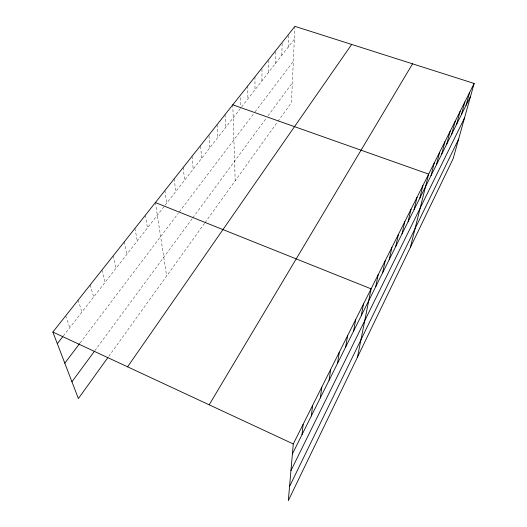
<?xml version="1.0" encoding="UTF-8"?>
<svg xmlns="http://www.w3.org/2000/svg" width="527" height="527" viewBox="0 0 527 527"><rect width="100%" height="100%" fill="white"/><g stroke="black" fill="none" stroke-linecap="round" stroke-linejoin="round"><path stroke-width="0.4" stroke-dasharray="2.63 1.98" d="M261.919 80.894L262.005 67.911M268.691 72.192L268.875 60.032M275.318 63.688L275.621 50.724M281.793 55.368L282.195 42.417M288.131 47.232L288.625 34.295M294.916 26.35L291.424 102.679L277.973 121.362M108.786 356.344L204.568 223.31M205.043 222.651L277.512 122M94.86 350.692L192.388 218.415M192.862 217.77L266.655 117.686M268.026 115.828L292.333 82.864M80.091 342.965L178.337 213.198M179.285 211.946L254.054 113.193M255.035 111.895L293.315 61.33M63.312 335.969L164.694 205.761M165.188 205.128L240.635 108.226M241.603 106.981L294.323 39.268M65.697 315.831L69.808 327.623M78.134 300.126L81.922 312.07M90.189 284.903L93.668 296.984M101.882 270.134L105.064 282.34M113.219 255.812L116.131 268.131M124.234 241.913L126.875 254.33M134.919 228.408L137.316 240.918M145.307 215.293L147.468 227.888M155.399 202.552L166.644 275.977M164.925 190.517L166.657 203.238M174.2 178.805L175.735 191.578M183.225 167.402L184.582 180.221M192.026 156.295L193.198 169.154M200.655 146.275L201.604 158.357M209.002 135.722L209.799 147.837M217.098 124.629L217.789 137.567M225.042 114.596L225.589 127.554M232.796 104.807L235.18 180.794M240.411 97.679L240.582 105.795M247.749 85.921L247.894 98.905M254.963 76.81L254.989 89.794"/><path stroke-width="0.79" d="M474.142 83.45L293.275 443.958L288.315 500.65L453.174 158.614L474.142 83.45L294.916 26.35L52.858 332.05L78.378 398.57L107.844 357.642M302.024 434.623L303.117 424.334M311.332 415.941L312.623 405.382M320.337 397.865L321.819 387.062M329.052 380.369L330.706 369.348M337.491 363.426L339.309 352.207M345.666 347.016L347.636 335.607M353.591 331.108L355.699 319.533M361.272 315.68L363.518 303.947M357.477 357.154L371.094 288.842L155.399 202.552M375.758 286.596L378.234 274.613M382.589 272.887L385.171 260.793M389.229 259.554L391.91 247.361M395.691 246.583L398.458 234.298M401.976 233.962L404.828 221.603M408.096 221.676L411.027 209.245M414.051 209.713L417.061 197.223M419.854 198.066L422.937 185.517M410.335 247.492L428.655 174.114L232.796 104.807M431.027 175.643L434.228 163.001M436.402 164.852L439.663 152.178M441.646 154.325L444.959 141.618M446.758 144.055L450.124 131.322M451.751 134.029L455.163 121.282M456.626 124.247L460.078 111.48M461.382 114.688L464.88 101.915M466.033 105.354L469.564 92.574M289.554 486.467L458.595 139.181M290.937 470.637L464.504 118.008M292.399 453.958L470.578 96.237M209.179 404.808L412.555 63.826M127.574 366.825L351.667 44.433M71.935 381.785L94.373 351.351M64.795 363.169L79.61 343.604M57.318 343.67L62.812 336.608M52.858 332.05L293.275 443.958"/></g></svg>
